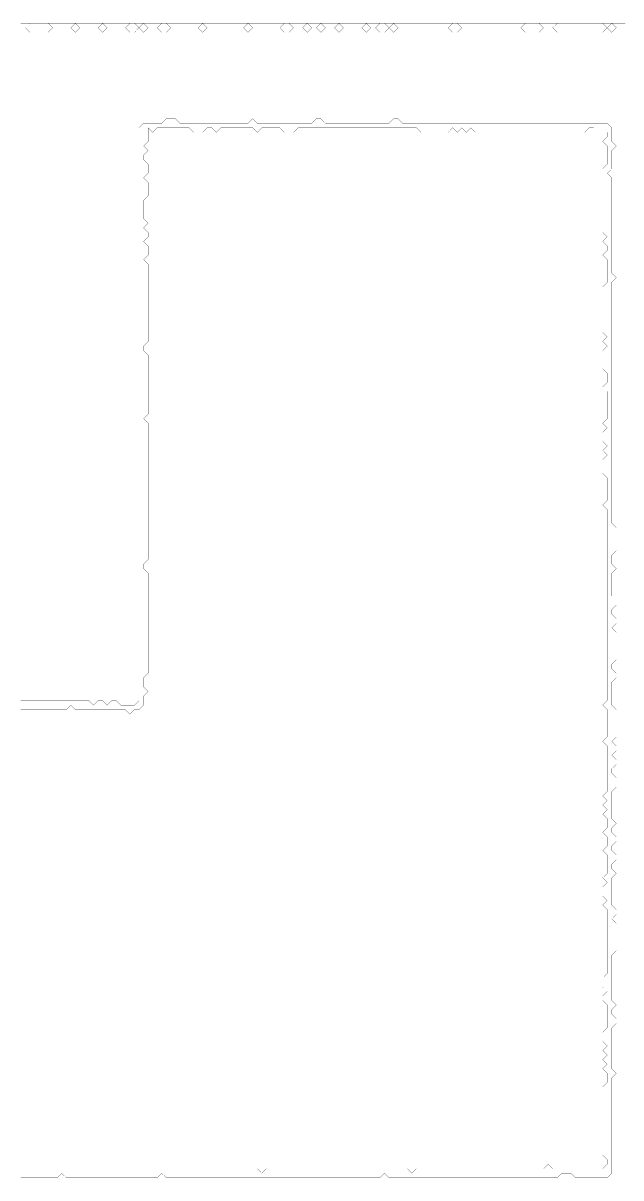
# Model space of a CAD drawing. Header units: metres. Extents: x 0 to 5082, y -5082 to 0.
# Drawn here: x 1238 to 2546, y -2526 to 0 of the extents above; entities that cross this region are included whole.
import ezdxf

# ---------------------------------------------------------------- set-up
doc = ezdxf.new("R2010")
doc.units = ezdxf.units.M
doc.layers.add('conductor', color=1, linetype='Continuous')
doc.layers.add('substrate', color=5, linetype='Continuous')

msp = doc.modelspace()

# ---------------------------------------------------------------- linework, layer by layer
at = {"layer": 'conductor', "const_width": 0.5}
msp.add_lwpolyline([(1233.2, -2506.2), (1243.2, -2506.2), (1253.1, -2506.2), (1263.1, -2506.2), (1273, -2506.2), (1282.9, -2506.2), (1292.9, -2506.2), (1302.8, -2506.2), (1312.8, -2506.2), (1322.7, -2506.2), (1332.7, -2506.2), (1342.6, -2506.2), (1352.6, -2506.2), (1362.5, -2506.2), (1372.5, -2506.2), (1382.4, -2506.2), (1392.3, -2506.2), (1402.3, -2506.2), (1412.2, -2506.2), (1422.2, -2506.2), (1432.1, -2506.2), (1442.1, -2506.2), (1452, -2506.2), (1462, -2506.2), (1471.9, -2506.2), (1481.9, -2506.2), (1491.8, -2506.2), (1501.7, -2506.2), (1511.7, -2506.2), (1521.6, -2506.2), (1531.6, -2506.2), (1541.5, -2506.2), (1551.5, -2506.2), (1561.4, -2506.2), (1571.4, -2506.2), (1581.3, -2506.2), (1591.2, -2506.2), (1601.2, -2506.2), (1611.1, -2506.2), (1621.1, -2506.2), (1631, -2506.2), (1641, -2506.2), (1650.9, -2506.2), (1660.9, -2506.2), (1670.8, -2506.2), (1680.8, -2506.2), (1690.7, -2506.2), (1700.6, -2506.2), (1710.6, -2506.2), (1720.5, -2506.2), (1730.5, -2506.2), (1740.4, -2506.2), (1750.4, -2506.2), (1760.3, -2516.2), (1770.3, -2506.2), (1780.2, -2506.2), (1790.2, -2506.2), (1800.1, -2506.2), (1810, -2506.2), (1820, -2506.2), (1829.9, -2506.2), (1839.9, -2506.2), (1849.8, -2506.2), (1859.8, -2506.2), (1869.7, -2506.2), (1879.7, -2506.2), (1889.6, -2506.2), (1899.6, -2506.2), (1909.5, -2506.2), (1919.4, -2506.2), (1929.4, -2506.2), (1939.3, -2506.2), (1949.3, -2506.2), (1959.2, -2506.2), (1969.2, -2506.2), (1979.1, -2506.2), (1989.1, -2506.2), (1999, -2506.2), (2009, -2506.2), (2018.9, -2506.2), (2028.8, -2506.2), (2038.8, -2506.2), (2048.7, -2506.2), (2058.7, -2506.2), (2068.6, -2506.2), (2078.6, -2506.2), (2088.5, -2516.2), (2098.5, -2506.2), (2108.4, -2506.2), (2118.4, -2506.2), (2128.3, -2506.2), (2138.2, -2506.2), (2148.2, -2506.2), (2158.1, -2506.2), (2168.1, -2506.2), (2178, -2506.2), (2188, -2506.2), (2197.9, -2506.2), (2207.9, -2506.2), (2217.8, -2506.2), (2227.8, -2506.2), (2237.7, -2506.2), (2247.6, -2506.2), (2257.6, -2506.2), (2267.5, -2506.2), (2277.5, -2506.2), (2287.4, -2506.2), (2297.4, -2506.2), (2307.3, -2506.2), (2317.3, -2506.2), (2327.2, -2506.2), (2337.1, -2506.2), (2347.1, -2506.2), (2357, -2506.2), (2367, -2506.2), (2376.9, -2506.2), (2386.9, -2496.3), (2396.8, -2506.2), (2406.8, -2506.2), (2416.7, -2506.2), (2426.7, -2506.2), (2436.6, -2506.2), (2446.5, -2506.2), (2456.5, -2506.2), (2466.4, -2506.2), (2476.4, -2506.2), (2486.3, -2506.2), (2496.3, -2506.2), (2506.2, -2506.2), (2516.2, -2496.3), (2516.2, -2486.3), (2506.2, -2476.4), (2506.2, -2466.4), (2506.2, -2456.5), (2506.2, -2446.5), (2506.2, -2436.6), (2506.2, -2426.7), (2506.2, -2416.7), (2506.2, -2406.8), (2506.2, -2396.8), (2506.2, -2386.9), (2506.2, -2376.9), (2506.2, -2367), (2506.2, -2357), (2506.2, -2347.1), (2506.2, -2337.1), (2506.2, -2327.2), (2516.2, -2317.3), (2516.2, -2307.3), (2516.2, -2297.4), (2506.2, -2287.4), (2516.2, -2277.5), (2506.2, -2267.5), (2516.2, -2257.6), (2506.2, -2247.6), (2516.2, -2237.7), (2506.2, -2227.8), (2506.2, -2217.8), (2506.2, -2207.9), (2516.2, -2197.9), (2516.2, -2188), (2516.2, -2178), (2516.2, -2168.1), (2516.2, -2158.1), (2516.2, -2148.2), (2506.2, -2138.2), (2506.2, -2128.3), (2516.2, -2118.4), (2506.2, -2108.4), (2506.2, -2098.5), (2506.2, -2088.5), (2516.2, -2078.6), (2516.2, -2068.6), (2516.2, -2058.7), (2516.2, -2048.7), (2516.2, -2038.8), (2516.2, -2028.8), (2516.2, -2018.9), (2516.2, -2009), (2516.2, -1999), (2516.2, -1989.1), (2516.2, -1979.1), (2516.2, -1969.2), (2516.2, -1959.2), (2516.2, -1949.3), (2516.2, -1939.3), (2506.2, -1929.4), (2516.2, -1919.4), (2506.2, -1909.5), (2506.2, -1899.6), (2506.2, -1889.6), (2516.2, -1879.7), (2506.2, -1869.7), (2516.2, -1859.8), (2516.2, -1849.8), (2516.2, -1839.9), (2516.2, -1829.9), (2516.2, -1820), (2506.2, -1810), (2516.2, -1800.1), (2516.2, -1790.2), (2516.2, -1780.2), (2506.2, -1770.3), (2516.2, -1760.3), (2516.2, -1750.4), (2516.2, -1740.4), (2506.2, -1730.5), (2516.2, -1720.5), (2506.2, -1710.6), (2516.2, -1700.6), (2506.2, -1690.7), (2516.2, -1680.8), (2516.2, -1670.8), (2516.2, -1660.9), (2516.2, -1650.9), (2516.2, -1641), (2516.2, -1631), (2516.2, -1621.1), (2516.2, -1611.1), (2516.2, -1601.2), (2516.2, -1591.2), (2516.2, -1581.3), (2506.2, -1571.4), (2516.2, -1561.4), (2516.2, -1551.5), (2516.2, -1541.5), (2516.2, -1531.6), (2516.2, -1521.6), (2516.2, -1511.7), (2516.2, -1501.7), (2506.2, -1491.8), (2516.2, -1481.9), (2516.2, -1471.9), (2516.2, -1462), (2516.2, -1452), (2516.2, -1442.1), (2516.2, -1432.1), (2516.2, -1422.2), (2516.2, -1412.2), (2516.2, -1402.3), (2516.2, -1392.3), (2516.2, -1382.4), (2516.2, -1372.5), (2516.2, -1362.5), (2516.2, -1352.6), (2516.2, -1342.6), (2516.2, -1332.7), (2516.2, -1322.7), (2516.2, -1312.8), (2516.2, -1302.8), (2516.2, -1292.9), (2516.2, -1282.9), (2516.2, -1273), (2516.2, -1263.1), (2516.2, -1253.1), (2516.2, -1243.2), (2516.2, -1233.2), (2516.2, -1223.3), (2516.2, -1213.3), (2516.2, -1203.4), (2516.2, -1193.4), (2516.2, -1183.5), (2516.2, -1173.5), (2516.2, -1163.6), (2516.2, -1153.7), (2516.2, -1143.7), (2516.2, -1133.8), (2516.2, -1123.8), (2516.2, -1113.9), (2516.2, -1103.9), (2516.2, -1094), (2516.2, -1084), (2516.2, -1074.1), (2516.2, -1064.1), (2506.2, -1054.2), (2516.2, -1044.3), (2516.2, -1034.3), (2516.2, -1024.4), (2516.2, -1014.4), (2516.2, -1004.5), (2516.2, -994.5), (2506.2, -984.6), (2506.2, -974.6), (2506.2, -964.7), (2506.2, -954.8), (2516.2, -944.8), (2506.2, -934.9), (2516.2, -924.9), (2506.2, -915), (2506.2, -905), (2506.2, -895.1), (2516.2, -885.1), (2506.2, -875.2), (2516.2, -865.2), (2516.2, -855.3), (2516.2, -845.4), (2516.2, -835.4), (2516.2, -825.5), (2516.2, -815.5), (2516.2, -805.6), (2506.2, -795.6), (2516.2, -785.7), (2516.2, -775.7), (2516.2, -765.8), (2506.2, -755.8), (2506.2, -745.9), (2506.2, -736), (2506.2, -726), (2506.2, -716.1), (2516.2, -706.1), (2506.2, -696.2), (2516.2, -686.2), (2506.2, -676.3), (2506.2, -666.3), (2506.2, -656.4), (2506.2, -646.4), (2506.2, -636.5), (2506.2, -626.6), (2506.2, -616.6), (2506.2, -606.7), (2506.2, -596.7), (2506.2, -586.8), (2506.2, -576.8), (2516.2, -566.9), (2516.2, -556.9), (2516.2, -547), (2516.2, -537), (2516.2, -527.1), (2516.2, -517.2), (2506.2, -507.2), (2516.2, -497.3), (2516.2, -487.3), (2506.2, -477.4), (2516.2, -467.4), (2506.2, -457.5), (2506.2, -447.5), (2506.2, -437.6), (2506.2, -427.6), (2506.2, -417.7), (2506.2, -407.8), (2506.2, -397.8), (2506.2, -387.9), (2506.2, -377.9), (2506.2, -368), (2506.2, -358), (2506.2, -348.1), (2506.2, -338.1), (2506.2, -328.2), (2506.2, -318.2), (2516.2, -308.3), (2516.2, -298.4), (2516.2, -288.4), (2516.2, -278.5), (2516.2, -268.5), (2506.2, -258.6), (2516.2, -248.6), (2516.2, -238.7), (2506.2, -238.7), (2496.3, -238.7), (2486.3, -228.7), (2476.4, -228.7), (2466.4, -238.7), (2456.5, -238.7), (2446.5, -238.7), (2436.6, -238.7), (2426.7, -238.7), (2416.7, -238.7), (2406.8, -238.7), (2396.8, -238.7), (2386.9, -238.7), (2376.9, -238.7), (2367, -238.7), (2357, -238.7), (2347.1, -238.7), (2337.1, -238.7), (2327.2, -238.7), (2317.3, -238.7), (2307.3, -238.7), (2297.4, -238.7), (2287.4, -238.7), (2277.5, -238.7), (2267.5, -238.7), (2257.6, -238.7), (2247.6, -238.7), (2237.7, -238.7), (2227.8, -238.7), (2217.8, -228.7), (2207.9, -238.7), (2197.9, -228.7), (2188, -238.7), (2178, -228.7), (2168.1, -238.7), (2158.1, -238.7), (2148.2, -238.7), (2138.2, -238.7), (2128.3, -238.7), (2118.4, -238.7), (2108.4, -238.7), (2098.5, -228.7), (2088.5, -228.7), (2078.6, -228.7), (2068.6, -228.7), (2058.7, -228.7), (2048.7, -228.7), (2038.8, -228.7), (2028.8, -228.7), (2018.9, -228.7), (2009, -228.7), (1999, -228.7), (1989.1, -228.7), (1979.1, -228.7), (1969.2, -228.7), (1959.2, -228.7), (1949.3, -228.7), (1939.3, -228.7), (1929.4, -228.7), (1919.4, -228.7), (1909.5, -228.7), (1899.6, -228.7), (1889.6, -228.7), (1879.7, -228.7), (1869.7, -228.7), (1859.8, -228.7), (1849.8, -228.7), (1839.9, -228.7), (1829.9, -238.7), (1820, -238.7), (1810, -238.7), (1800.1, -228.7), (1790.2, -228.7), (1780.2, -228.7), (1770.3, -228.7), (1760.3, -228.7), (1750.4, -238.7), (1740.4, -228.7), (1730.5, -228.7), (1720.5, -228.7), (1710.6, -228.7), (1700.6, -228.7), (1690.7, -228.7), (1680.8, -228.7), (1670.8, -228.7), (1660.9, -238.7), (1650.9, -228.7), (1641, -228.7), (1631, -238.7), (1621.1, -238.7), (1611.1, -238.7), (1601.2, -228.7), (1591.2, -228.7), (1581.3, -228.7), (1571.4, -228.7), (1561.4, -228.7), (1551.5, -228.7), (1541.5, -228.7), (1531.6, -228.7), (1521.6, -238.7), (1511.7, -228.7), (1511.7, -238.7), (1511.7, -248.6), (1511.7, -258.6), (1501.7, -268.5), (1511.7, -278.5), (1501.7, -288.4), (1501.7, -298.4), (1511.7, -308.3), (1511.7, -318.2), (1511.7, -328.2), (1501.7, -338.1), (1511.7, -348.1), (1511.7, -358), (1511.7, -368), (1511.7, -377.9), (1501.7, -387.9), (1501.7, -397.8), (1501.7, -407.8), (1501.7, -417.7), (1501.7, -427.6), (1511.7, -437.6), (1501.7, -447.5), (1511.7, -457.5), (1511.7, -467.4), (1501.7, -477.4), (1511.7, -487.3), (1511.7, -497.3), (1511.7, -507.2), (1501.7, -517.2), (1511.7, -527.1), (1511.7, -537), (1511.7, -547), (1511.7, -556.9), (1511.7, -566.9), (1511.7, -576.8), (1511.7, -586.8), (1511.7, -596.7), (1511.7, -606.7), (1511.7, -616.6), (1511.7, -626.6), (1511.7, -636.5), (1511.7, -646.4), (1511.7, -656.4), (1511.7, -666.3), (1511.7, -676.3), (1511.7, -686.2), (1511.7, -696.2), (1501.7, -706.1), (1501.7, -716.1), (1511.7, -726), (1511.7, -736), (1511.7, -745.9), (1511.7, -755.8), (1511.7, -765.8), (1511.7, -775.7), (1511.7, -785.7), (1511.7, -795.6), (1511.7, -805.6), (1511.7, -815.5), (1511.7, -825.5), (1511.7, -835.4), (1511.7, -845.4), (1511.7, -855.3), (1501.7, -865.2), (1511.7, -875.2), (1511.7, -885.1), (1511.7, -895.1), (1511.7, -905), (1511.7, -915), (1511.7, -924.9), (1511.7, -934.9), (1511.7, -944.8), (1511.7, -954.8), (1511.7, -964.7), (1511.7, -974.6), (1511.7, -984.6), (1511.7, -994.5), (1511.7, -1004.5), (1511.7, -1014.4), (1511.7, -1024.4), (1511.7, -1034.3), (1511.7, -1044.3), (1511.7, -1054.2), (1511.7, -1064.1), (1511.7, -1074.1), (1511.7, -1084), (1511.7, -1094), (1511.7, -1103.9), (1511.7, -1113.9), (1511.7, -1123.8), (1511.7, -1133.8), (1511.7, -1143.7), (1511.7, -1153.7), (1511.7, -1163.6), (1511.7, -1173.5), (1501.7, -1183.5), (1501.7, -1193.4), (1511.7, -1203.4), (1511.7, -1213.3), (1511.7, -1223.3), (1511.7, -1233.2), (1511.7, -1243.2), (1511.7, -1253.1), (1511.7, -1263.1), (1511.7, -1273), (1511.7, -1282.9), (1511.7, -1292.9), (1511.7, -1302.8), (1511.7, -1312.8), (1511.7, -1322.7), (1511.7, -1332.7), (1511.7, -1342.6), (1511.7, -1352.6), (1511.7, -1362.5), (1511.7, -1372.5), (1511.7, -1382.4), (1511.7, -1392.3), (1511.7, -1402.3), (1511.7, -1412.2), (1511.7, -1422.2), (1501.7, -1432.1), (1501.7, -1442.1), (1501.7, -1452), (1511.7, -1462), (1501.7, -1471.9), (1501.7, -1481.9), (1501.7, -1491.8), (1491.8, -1501.7), (1481.9, -1501.7), (1471.9, -1511.7), (1462, -1501.7), (1452, -1501.7), (1442.1, -1501.7), (1432.1, -1501.7), (1422.2, -1501.7), (1412.2, -1501.7), (1402.3, -1501.7), (1392.3, -1501.7), (1382.4, -1501.7), (1372.5, -1501.7), (1362.5, -1501.7), (1352.6, -1501.7), (1342.6, -1491.8), (1332.7, -1501.7), (1322.7, -1501.7), (1312.8, -1501.7), (1302.8, -1501.7), (1292.9, -1501.7), (1282.9, -1501.7), (1273, -1501.7), (1263.1, -1501.7), (1253.1, -1501.7), (1243.2, -1501.7), (1233.2, -1501.7)], dxfattribs=at)
at = {"layer": 'substrate', "const_width": 0.5}
for points in [[(2555.9, 0), (2546, 0), (2536.1, 0), (2526.1, 0), (2516.2, 0), (2506.2, 0), (2496.3, 0), (2486.3, 0), (2476.4, 0), (2466.4, 0), (2456.5, 0), (2446.5, 0), (2436.6, 0), (2426.7, 0), (2416.7, 0), (2406.8, 0), (2396.8, 0), (2386.9, 0), (2376.9, 0), (2367, 0), (2357, 0), (2347.1, 0), (2337.1, 0), (2327.2, 0), (2317.3, 0), (2307.3, 0), (2297.4, 0), (2287.4, 0), (2277.5, 0), (2267.5, 0), (2257.6, 0), (2247.6, 0), (2237.7, 0), (2227.8, 0), (2217.8, 0), (2207.9, 0), (2197.9, 0), (2188, 0), (2178, 0), (2168.1, 0), (2158.1, 0), (2148.2, 0), (2138.2, 0), (2128.3, 0), (2118.4, 0), (2108.4, 0), (2098.5, 0), (2088.5, 0), (2078.6, 0), (2068.6, 0), (2058.7, 0), (2048.7, 0), (2038.8, 0), (2028.8, 0), (2018.9, 0), (2009, 0), (1999, 0), (1989.1, 0), (1979.1, 0), (1969.2, 0), (1959.2, 0), (1949.3, 0), (1939.3, 0), (1929.4, 0), (1919.4, 0), (1909.5, 0), (1899.6, 0), (1889.6, 0), (1879.7, 0), (1869.7, 0), (1859.8, 0), (1849.8, 0), (1839.9, 0), (1829.9, 0), (1820, 0), (1810, 0), (1800.1, 0), (1790.2, 0), (1780.2, 0), (1770.3, 0), (1760.3, 0), (1750.4, 0), (1740.4, 0), (1730.5, 0), (1720.5, 0), (1710.6, 0), (1700.6, 0), (1690.7, 0), (1680.8, 0), (1670.8, 0), (1660.9, 0), (1650.9, 0), (1641, 0), (1631, 0), (1621.1, 0), (1611.1, 0), (1601.2, 0), (1591.2, 0), (1581.3, 0), (1571.4, 0), (1561.4, 0), (1551.5, 0), (1541.5, 0), (1531.6, 0), (1521.6, 0), (1511.7, 0), (1501.7, 0), (1491.8, 0), (1481.9, 0), (1471.9, 0), (1462, 0), (1452, 0), (1442.1, 0), (1432.1, 0), (1422.2, 0), (1412.2, 0), (1402.3, 0), (1392.3, 0), (1382.4, 0), (1372.5, 0), (1362.5, 0), (1352.6, 0), (1342.6, 0), (1332.7, 0), (1322.7, 0), (1312.8, 0), (1302.8, 0), (1292.9, 0), (1282.9, 0), (1273, 0), (1263.1, 0), (1253.1, 0), (1243.2, 0), (1233.2, 0)], [(1233.2, -1481.9), (1243.2, -1481.9), (1253.1, -1481.9), (1263.1, -1481.9), (1273, -1481.9), (1282.9, -1481.9), (1292.9, -1481.9), (1302.8, -1481.9), (1312.8, -1481.9), (1322.7, -1481.9), (1332.7, -1481.9), (1342.6, -1481.9), (1352.6, -1481.9), (1362.5, -1481.9), (1372.5, -1481.9), (1382.4, -1481.9), (1392.3, -1491.8), (1402.3, -1481.9), (1412.2, -1481.9), (1422.2, -1491.8), (1432.1, -1481.9), (1442.1, -1481.9), (1452, -1491.8), (1462, -1491.8), (1471.9, -1491.8), (1481.9, -1491.8), (1491.8, -1481.9), (1491.8, -1471.9), (1491.8, -1462), (1491.8, -1452), (1491.8, -1442.1), (1491.8, -1432.1), (1491.8, -1422.2), (1491.8, -1412.2), (1491.8, -1402.3), (1491.8, -1392.3), (1491.8, -1382.4), (1491.8, -1372.5), (1491.8, -1362.5), (1491.8, -1352.6), (1491.8, -1342.6), (1491.8, -1332.7), (1491.8, -1322.7), (1491.8, -1312.8), (1491.8, -1302.8), (1491.8, -1292.9), (1491.8, -1282.9), (1491.8, -1273), (1491.8, -1263.1), (1491.8, -1253.1), (1491.8, -1243.2), (1491.8, -1233.2), (1491.8, -1223.3), (1491.8, -1213.3), (1491.8, -1203.4), (1491.8, -1193.4), (1491.8, -1183.5), (1491.8, -1173.5), (1491.8, -1163.6), (1491.8, -1153.7), (1491.8, -1143.7), (1491.8, -1133.8), (1491.8, -1123.8), (1491.8, -1113.9), (1491.8, -1103.9), (1491.8, -1094), (1491.8, -1084), (1491.8, -1074.1), (1491.8, -1064.1), (1491.8, -1054.2), (1491.8, -1044.3), (1491.8, -1034.3), (1491.8, -1024.4), (1491.8, -1014.4), (1491.8, -1004.5), (1491.8, -994.5), (1491.8, -984.6), (1491.8, -974.6), (1491.8, -964.7), (1491.8, -954.8), (1491.8, -944.8), (1491.8, -934.9), (1491.8, -924.9), (1491.8, -915), (1491.8, -905), (1491.8, -895.1), (1491.8, -885.1), (1491.8, -875.2), (1491.8, -865.2), (1491.8, -855.3), (1491.8, -845.4), (1491.8, -835.4), (1491.8, -825.5), (1491.8, -815.5), (1491.8, -805.6), (1491.8, -795.6), (1491.8, -785.7), (1491.8, -775.7), (1491.8, -765.8), (1491.8, -755.8), (1491.8, -745.9), (1491.8, -736), (1491.8, -726), (1491.8, -716.1), (1491.8, -706.1), (1491.8, -696.2), (1491.8, -686.2), (1491.8, -676.3), (1491.8, -666.3), (1491.8, -656.4), (1491.8, -646.4), (1491.8, -636.5), (1491.8, -626.6), (1491.8, -616.6), (1491.8, -606.7), (1491.8, -596.7), (1491.8, -586.8), (1491.8, -576.8), (1491.8, -566.9), (1491.8, -556.9), (1491.8, -547), (1491.8, -537), (1491.8, -527.1), (1491.8, -517.2), (1491.8, -507.2), (1491.8, -497.3), (1491.8, -487.3), (1491.8, -477.4), (1491.8, -467.4), (1491.8, -457.5), (1491.8, -447.5), (1491.8, -437.6), (1491.8, -427.6), (1491.8, -417.7), (1491.8, -407.8), (1491.8, -397.8), (1491.8, -387.9), (1491.8, -377.9), (1491.8, -368), (1491.8, -358), (1491.8, -348.1), (1491.8, -338.1), (1491.8, -328.2), (1491.8, -318.2), (1491.8, -308.3), (1491.8, -298.4), (1491.8, -288.4), (1491.8, -278.5), (1491.8, -268.5), (1491.8, -258.6), (1491.8, -248.6), (1491.8, -238.7), (1491.8, -228.7), (1501.7, -218.8), (1511.7, -218.8), (1521.6, -218.8), (1531.6, -218.8), (1541.5, -218.8), (1551.5, -208.9), (1561.4, -208.9), (1571.4, -208.9), (1581.3, -218.8), (1591.2, -218.8), (1601.2, -218.8), (1611.1, -218.8), (1621.1, -218.8), (1631, -218.8), (1641, -218.8), (1650.9, -218.8), (1660.9, -218.8), (1670.8, -218.8), (1680.8, -218.8), (1690.7, -218.8), (1700.6, -218.8), (1710.6, -218.8), (1720.5, -218.8), (1730.5, -218.8), (1740.4, -208.9), (1750.4, -218.8), (1760.3, -218.8), (1770.3, -218.8), (1780.2, -218.8), (1790.2, -218.8), (1800.1, -218.8), (1810, -218.8), (1820, -218.8), (1829.9, -218.8), (1839.9, -218.8), (1849.8, -218.8), (1859.8, -218.8), (1869.7, -218.8), (1879.7, -208.9), (1889.6, -208.9), (1899.6, -218.8), (1909.5, -218.8), (1919.4, -218.8), (1929.4, -218.8), (1939.3, -218.8), (1949.3, -218.8), (1959.2, -218.8), (1969.2, -218.8), (1979.1, -218.8), (1989.1, -218.8), (1999, -218.8), (2009, -218.8), (2018.9, -218.8), (2028.8, -218.8), (2038.8, -218.8), (2048.7, -208.9), (2058.7, -208.9), (2068.6, -218.8), (2078.6, -218.8), (2088.5, -218.8), (2098.5, -218.8), (2108.4, -218.8), (2118.4, -218.8), (2128.3, -218.8), (2138.2, -218.8), (2148.2, -218.8), (2158.1, -218.8), (2168.1, -218.8), (2178, -218.8), (2188, -218.8), (2197.9, -218.8), (2207.9, -218.8), (2217.8, -218.8), (2227.8, -218.8), (2237.7, -218.8), (2247.6, -218.8), (2257.6, -218.8), (2267.5, -218.8), (2277.5, -218.8), (2287.4, -218.8), (2297.4, -218.8), (2307.3, -218.8), (2317.3, -218.8), (2327.2, -218.8), (2337.1, -218.8), (2347.1, -218.8), (2357, -218.8), (2367, -218.8), (2376.9, -218.8), (2386.9, -218.8), (2396.8, -218.8), (2406.8, -218.8), (2416.7, -218.8), (2426.7, -218.8), (2436.6, -218.8), (2446.5, -218.8), (2456.5, -218.8), (2466.4, -218.8), (2476.4, -218.8), (2486.3, -218.8), (2496.3, -218.8), (2506.2, -218.8), (2516.2, -218.8), (2526.1, -228.7), (2526.1, -238.7), (2526.1, -248.6), (2526.1, -258.6), (2536.1, -268.5), (2526.1, -278.5), (2526.1, -288.4), (2526.1, -298.4), (2526.1, -308.3), (2526.1, -318.2), (2516.2, -328.2), (2526.1, -338.1), (2526.1, -348.1), (2526.1, -358), (2526.1, -368), (2526.1, -377.9), (2526.1, -387.9), (2526.1, -397.8), (2526.1, -407.8), (2526.1, -417.7), (2526.1, -427.6), (2526.1, -437.6), (2526.1, -447.5), (2526.1, -457.5), (2526.1, -467.4), (2526.1, -477.4), (2526.1, -487.3), (2526.1, -497.3), (2526.1, -507.2), (2526.1, -517.2), (2526.1, -527.1), (2526.1, -537), (2526.1, -547), (2536.1, -556.9), (2526.1, -566.9), (2526.1, -576.8), (2526.1, -586.8), (2526.1, -596.7), (2526.1, -606.7), (2526.1, -616.6), (2526.1, -626.6), (2526.1, -636.5), (2526.1, -646.4), (2526.1, -656.4), (2526.1, -666.3), (2526.1, -676.3), (2526.1, -686.2), (2526.1, -696.2), (2526.1, -706.1), (2526.1, -716.1), (2526.1, -726), (2526.1, -736), (2526.1, -745.9), (2526.1, -755.8), (2526.1, -765.8), (2526.1, -775.7), (2526.1, -785.7), (2526.1, -795.6), (2526.1, -805.6), (2526.1, -815.5), (2526.1, -825.5), (2526.1, -835.4), (2526.1, -845.4), (2526.1, -855.3), (2526.1, -865.2), (2526.1, -875.2), (2526.1, -885.1), (2526.1, -895.1), (2526.1, -905), (2526.1, -915), (2526.1, -924.9), (2526.1, -934.9), (2526.1, -944.8), (2526.1, -954.8), (2526.1, -964.7), (2526.1, -974.6), (2526.1, -984.6), (2526.1, -994.5), (2526.1, -1004.5), (2526.1, -1014.4), (2526.1, -1024.4), (2526.1, -1034.3), (2526.1, -1044.3), (2526.1, -1054.2), (2526.1, -1064.1), (2526.1, -1074.1), (2526.1, -1084), (2526.1, -1094), (2536.1, -1103.9), (2536.1, -1113.9), (2536.1, -1123.8), (2536.1, -1133.8), (2536.1, -1143.7), (2536.1, -1153.7), (2526.1, -1163.6), (2526.1, -1173.5), (2526.1, -1183.5), (2536.1, -1193.4), (2526.1, -1203.4), (2526.1, -1213.3), (2526.1, -1223.3), (2526.1, -1233.2), (2526.1, -1243.2), (2526.1, -1253.1), (2536.1, -1263.1), (2536.1, -1273), (2526.1, -1282.9), (2526.1, -1292.9), (2536.1, -1302.8), (2536.1, -1312.8), (2526.1, -1322.7), (2536.1, -1332.7), (2536.1, -1342.6), (2536.1, -1352.6), (2536.1, -1362.5), (2536.1, -1372.5), (2536.1, -1382.4), (2536.1, -1392.3), (2526.1, -1402.3), (2526.1, -1412.2), (2536.1, -1422.2), (2536.1, -1432.1), (2526.1, -1442.1), (2526.1, -1452), (2526.1, -1462), (2526.1, -1471.9), (2526.1, -1481.9), (2526.1, -1491.8), (2536.1, -1501.7), (2536.1, -1511.7), (2536.1, -1521.6), (2536.1, -1531.6), (2536.1, -1541.5), (2536.1, -1551.5), (2536.1, -1561.4), (2526.1, -1571.4), (2536.1, -1581.3), (2536.1, -1591.2), (2526.1, -1601.2), (2536.1, -1611.1), (2536.1, -1621.1), (2526.1, -1631), (2526.1, -1641), (2536.1, -1650.9), (2536.1, -1660.9), (2536.1, -1670.8), (2526.1, -1680.8), (2526.1, -1690.7), (2526.1, -1700.6), (2526.1, -1710.6), (2526.1, -1720.5), (2526.1, -1730.5), (2526.1, -1740.4), (2536.1, -1750.4), (2526.1, -1760.3), (2526.1, -1770.3), (2536.1, -1780.2), (2536.1, -1790.2), (2526.1, -1800.1), (2526.1, -1810), (2536.1, -1820), (2536.1, -1829.9), (2526.1, -1839.9), (2526.1, -1849.8), (2536.1, -1859.8), (2526.1, -1869.7), (2526.1, -1879.7), (2526.1, -1889.6), (2526.1, -1899.6), (2526.1, -1909.5), (2526.1, -1919.4), (2526.1, -1929.4), (2536.1, -1939.3), (2536.1, -1949.3), (2526.1, -1959.2), (2536.1, -1969.2), (2536.1, -1979.1), (2536.1, -1989.1), (2536.1, -1999), (2536.1, -2009), (2536.1, -2018.9), (2536.1, -2028.8), (2526.1, -2038.8), (2526.1, -2048.7), (2526.1, -2058.7), (2526.1, -2068.6), (2526.1, -2078.6), (2526.1, -2088.5), (2526.1, -2098.5), (2526.1, -2108.4), (2526.1, -2118.4), (2526.1, -2128.3), (2526.1, -2138.2), (2536.1, -2148.2), (2526.1, -2158.1), (2526.1, -2168.1), (2536.1, -2178), (2536.1, -2188), (2526.1, -2197.9), (2526.1, -2207.9), (2526.1, -2217.8), (2526.1, -2227.8), (2526.1, -2237.7), (2526.1, -2247.6), (2526.1, -2257.6), (2526.1, -2267.5), (2526.1, -2277.5), (2526.1, -2287.4), (2536.1, -2297.4), (2526.1, -2307.3), (2526.1, -2317.3), (2526.1, -2327.2), (2526.1, -2337.1), (2526.1, -2347.1), (2526.1, -2357), (2526.1, -2367), (2526.1, -2376.9), (2526.1, -2386.9), (2526.1, -2396.8), (2526.1, -2406.8), (2526.1, -2416.7), (2526.1, -2426.7), (2526.1, -2436.6), (2526.1, -2446.5), (2526.1, -2456.5), (2526.1, -2466.4), (2526.1, -2476.4), (2526.1, -2486.3), (2526.1, -2496.3), (2526.1, -2506.2), (2526.1, -2516.2), (2516.2, -2526.1), (2506.2, -2526.1), (2496.3, -2526.1), (2486.3, -2526.1), (2476.4, -2526.1), (2466.4, -2526.1), (2456.5, -2526.1), (2446.5, -2526.1), (2436.6, -2516.2), (2426.7, -2516.2), (2416.7, -2516.2), (2406.8, -2526.1), (2396.8, -2526.1), (2386.9, -2526.1), (2376.9, -2526.1), (2367, -2526.1), (2357, -2526.1), (2347.1, -2526.1), (2337.1, -2526.1), (2327.2, -2526.1), (2317.3, -2526.1), (2307.3, -2526.1), (2297.4, -2526.1), (2287.4, -2526.1), (2277.5, -2526.1), (2267.5, -2526.1), (2257.6, -2526.1), (2247.6, -2526.1), (2237.7, -2526.1), (2227.8, -2526.1), (2217.8, -2526.1), (2207.9, -2526.1), (2197.9, -2526.1), (2188, -2526.1), (2178, -2526.1), (2168.1, -2526.1), (2158.1, -2526.1), (2148.2, -2526.1), (2138.2, -2526.1), (2128.3, -2526.1), (2118.4, -2526.1), (2108.4, -2526.1), (2098.5, -2526.1), (2088.5, -2526.1), (2078.6, -2526.1), (2068.6, -2526.1), (2058.7, -2526.1), (2048.7, -2526.1), (2038.8, -2526.1), (2028.8, -2516.2), (2018.9, -2526.1), (2009, -2526.1), (1999, -2526.1), (1989.1, -2526.1), (1979.1, -2526.1), (1969.2, -2526.1), (1959.2, -2526.1), (1949.3, -2526.1), (1939.3, -2526.1), (1929.4, -2526.1), (1919.4, -2526.1), (1909.5, -2526.1), (1899.6, -2526.1), (1889.6, -2526.1), (1879.7, -2526.1), (1869.7, -2526.1), (1859.8, -2526.1), (1849.8, -2526.1), (1839.9, -2526.1), (1829.9, -2526.1), (1820, -2526.1), (1810, -2526.1), (1800.1, -2526.1), (1790.2, -2526.1), (1780.2, -2526.1), (1770.3, -2526.1), (1760.3, -2526.1), (1750.4, -2526.1), (1740.4, -2526.1), (1730.5, -2526.1), (1720.5, -2526.1), (1710.6, -2526.1), (1700.6, -2526.1), (1690.7, -2526.1), (1680.8, -2526.1), (1670.8, -2526.1), (1660.9, -2526.1), (1650.9, -2526.1), (1641, -2526.1), (1631, -2526.1), (1621.1, -2526.1), (1611.1, -2526.1), (1601.2, -2526.1), (1591.2, -2526.1), (1581.3, -2526.1), (1571.4, -2526.1), (1561.4, -2526.1), (1551.5, -2526.1), (1541.5, -2516.2), (1531.6, -2526.1), (1521.6, -2526.1), (1511.7, -2526.1), (1501.7, -2526.1), (1491.8, -2526.1), (1481.9, -2526.1), (1471.9, -2526.1), (1462, -2526.1), (1452, -2526.1), (1442.1, -2526.1), (1432.1, -2526.1), (1422.2, -2526.1), (1412.2, -2526.1), (1402.3, -2526.1), (1392.3, -2526.1), (1382.4, -2526.1), (1372.5, -2526.1), (1362.5, -2526.1), (1352.6, -2526.1), (1342.6, -2526.1), (1332.7, -2526.1), (1322.7, -2516.2), (1312.8, -2526.1), (1302.8, -2526.1), (1292.9, -2526.1), (1282.9, -2526.1), (1273, -2526.1), (1263.1, -2526.1), (1253.1, -2526.1), (1243.2, -2526.1), (1233.2, -2526.1)]]:
    msp.add_lwpolyline(points, dxfattribs=at)
for points in [[(1243.2, -9.9), (1253.1, 0), (1263.1, 0), (1273, 0), (1282.9, 0), (1292.9, 0), (1302.8, -9.9), (1292.9, -19.9), (1282.9, -19.9), (1273, -19.9), (1263.1, -19.9), (1253.1, -19.9)], [(1342.6, -9.9), (1352.6, 0), (1362.5, -9.9), (1352.6, -19.9)], [(1402.3, -9.9), (1412.2, 0), (1422.2, -9.9), (1412.2, -19.9)], [(1462, -9.9), (1471.9, 0), (1481.9, 0), (1491.8, -9.9), (1481.9, -19.9), (1471.9, -19.9)], [(1491.8, -9.9), (1501.7, 0), (1511.7, -9.9), (1501.7, -19.9)], [(1531.6, -9.9), (1541.5, 0), (1551.5, 0), (1561.4, -9.9), (1551.5, -19.9), (1541.5, -19.9)], [(1621.1, -9.9), (1631, 0), (1641, -9.9), (1631, -19.9)], [(1720.5, -9.9), (1730.5, 0), (1740.4, -9.9), (1730.5, -19.9)], [(1800.1, -9.9), (1810, 0), (1820, 0), (1829.9, -9.9), (1820, -19.9), (1810, -19.9)], [(1849.8, -9.9), (1859.8, 0), (1869.7, -9.9), (1859.8, -19.9)], [(1879.7, -9.9), (1889.6, 0), (1899.6, -9.9), (1889.6, -19.9)], [(1919.4, -9.9), (1929.4, 0), (1939.3, -9.9), (1929.4, -19.9)], [(1979.1, -9.9), (1989.1, 0), (1999, -9.9), (1989.1, -19.9)], [(2009, -9.9), (2018.9, 0), (2028.8, 0), (2038.8, -9.9), (2028.8, -19.9), (2018.9, -19.9)], [(2038.8, -9.9), (2048.7, 0), (2058.7, -9.9), (2048.7, -19.9)], [(2168.1, -9.9), (2178, 0), (2188, 0), (2197.9, -9.9), (2188, -19.9), (2178, -19.9)], [(2327.2, -9.9), (2337.1, 0), (2347.1, 0), (2357, 0), (2367, 0), (2376.9, -9.9), (2367, -19.9), (2357, -19.9), (2347.1, -19.9), (2337.1, -19.9)], [(2396.8, -9.9), (2406.8, 0), (2416.7, 0), (2426.7, 0), (2436.6, 0), (2446.5, 0), (2456.5, 0), (2466.4, 0), (2476.4, 0), (2486.3, 0), (2496.3, 0), (2506.2, 0), (2516.2, -9.9), (2506.2, -19.9), (2496.3, -19.9), (2486.3, -19.9), (2476.4, -19.9), (2466.4, -19.9), (2456.5, -19.9), (2446.5, -19.9), (2436.6, -19.9), (2426.7, -19.9), (2416.7, -19.9), (2406.8, -19.9)], [(2516.2, -9.9), (2526.1, 0), (2536.1, -9.9), (2526.1, -19.9)]]:
    msp.add_lwpolyline(points, close=True, dxfattribs=at)

doc.saveas('drawing.dxf')
